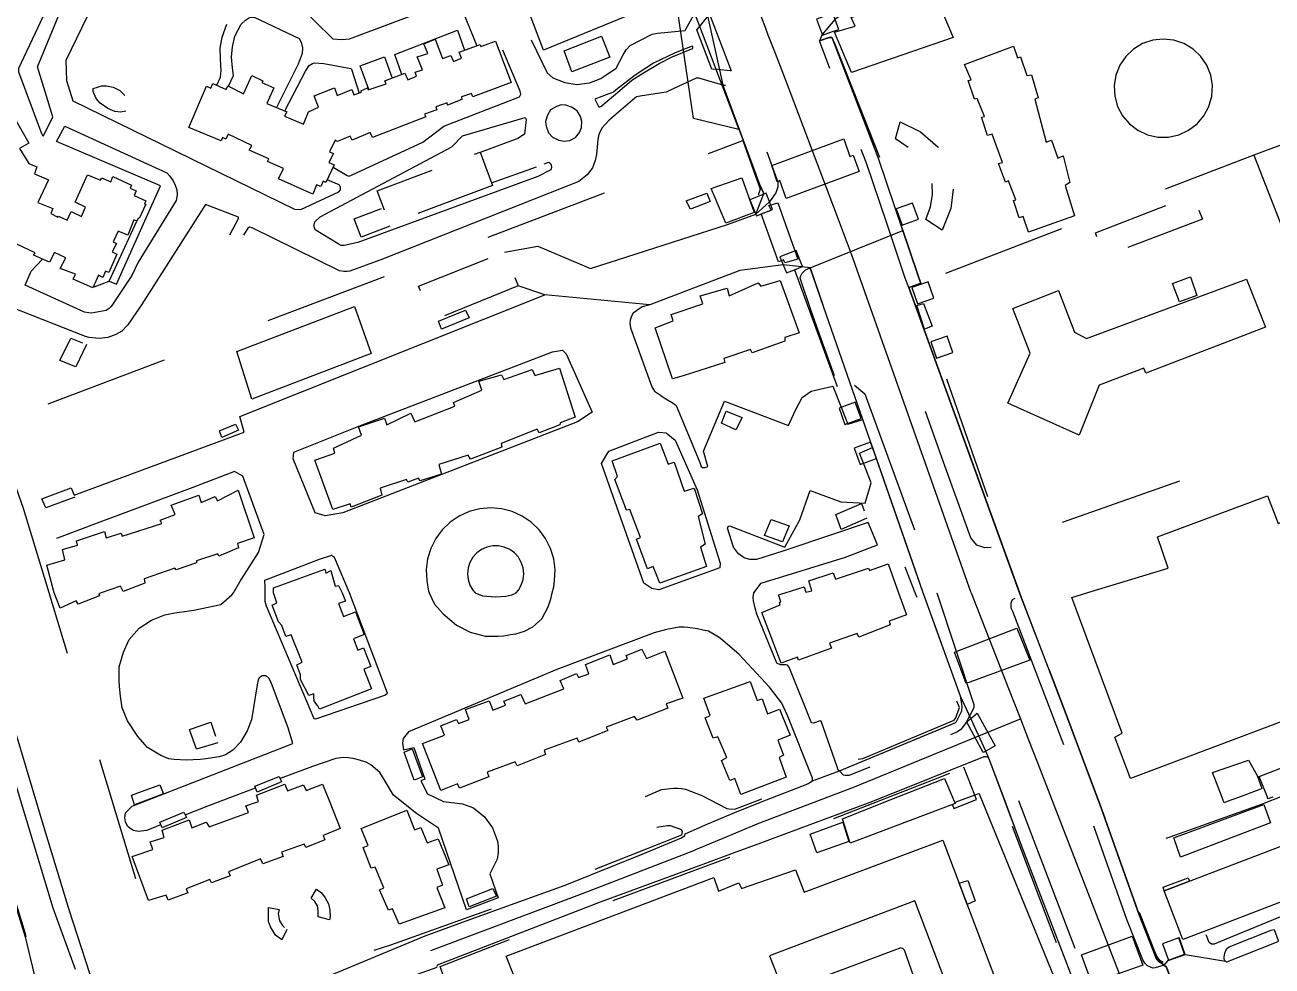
# Model space of a CAD drawing. Header units: millimetres. Extents: x 198785 to 203305, y 542885 to 545889.
# Drawn here: x 201794.4 to 202082.1, y 544418.2 to 544635.4 of the extents above; entities that cross this region are included whole.
import ezdxf

# ---------------------------------------------------------------- set-up
doc = ezdxf.new("R2010")
doc.units = ezdxf.units.MM
for name, pattern in [('FENCE_25K', [54.3, 28.7, -9.2, -16.4]), ('HIDDEN_BULD_25K', [28.8, 18.4, -10.4]), ('HIDDEN_IN_25K', [56.5, 36.5, -20])]:
    doc.linetypes.add(name, pattern=pattern)
for name, color, linetype in [('A0013111', 253, 'Continuous'), ('A0013114', 253, 'Continuous'), ('A0013118', 253, 'Continuous'), ('A0023214', 253, 'Continuous'), ('A0033324', 253, 'Continuous'), ('A0043325', 253, 'Continuous'), ('A0053326', 253, 'Continuous'), ('B0014111', 253, 'Continuous'), ('B0014115', 253, 'Continuous'), ('B0014116', 253, 'Continuous'), ('B0024120', 253, 'Continuous'), ('B0024127', 253, 'Continuous'), ('C0076117', 253, 'Continuous'), ('C0523121', 253, 'Continuous'), ('F0047224', 253, 'Continuous')]:
    doc.layers.add(name, color=color, linetype=linetype)

msp = doc.modelspace()

# ---------------------------------------------------------------- linework, layer by layer
at = {"layer": 'A0013111'}
msp.add_lwpolyline([(201768.63, 544504.36), (201775.99, 544483.94), (201782.11, 544465.18), (201782.24, 544464.74), (201785.03, 544455.61), (201788.66, 544443.74), (201794.43, 544424.94), (201799.99, 544401.82), (201804.28, 544384.74), (201808.99, 544366.33), (201813.74, 544346.81), (201815.79, 544337.83), (201821.26, 544318.75), (201829.34, 544293.14), (201830.01, 544290.85), (201837.6, 544264.76), (201842.72, 544248.63), (201849.92, 544224.49), (201858.6, 544196.27)], dxfattribs=at)
at = {"layer": 'A0013114'}
for points in [[(201879.16, 544818.74), (201885.2, 544803.43), (201886.67, 544800.61), (201893.12, 544791.14), (201895.46, 544786.08), (201909.43, 544748.7), (201913.77, 544737.1), (201914.09, 544736.3), (201915.71, 544732.32), (201930.91, 544694.92), (201948.66, 544648.53), (201950.88, 544641.76), (201954.59, 544625.06), (201955.4, 544621.46), (201963.8, 544598.67), (201964.71, 544596.65)], [(202023.81, 544504.39), (201998.24, 544574.8), (202000.86, 544575.71), (202001.02, 544575.84), (202000.99, 544576), (202000.29, 544577.95), (201996.91, 544587.94), (201991.28, 544604.57), (201980.6, 544632.4), (201980.5, 544632.48), (201979.91, 544632.48), (201977.65, 544631.7)], [(202001.58, 544504.39), (201978.57, 544570.39), (201975.53, 544579.37)], [(201886.72, 544425.21), (201897.86, 544429.29), (201919, 544436.93), (201936.72, 544444.08), (201945.83, 544447.82), (201946.59, 544448.35), (201946.68, 544448.76), (201951.91, 544451.02), (201958.64, 544453.93), (201965.41, 544456.57), (201974.58, 544460.14), (201975.02, 544460.32), (201976.03, 544460.95), (201982.27, 544463.27), (202008.96, 544474.39), (202009.26, 544474.67), (202010.53, 544477.14), (202010.58, 544478.08), (202010.49, 544478.75), (202010.23, 544480.53), (202001.58, 544504.39)], [(202001.58, 544504.39), (202001.58, 544504.39)], [(202023.81, 544504.39), (202023.81, 544504.39)], [(202082.99, 544351.64), (202081.79, 544354.04), (202080.52, 544356.98), (202076.91, 544366.41), (202061.43, 544409.44), (202058.99, 544416.22), (202058.31, 544416.24), (202057.73, 544417.99), (202057.17, 544418.47), (202056.83, 544418.76), (202055.96, 544419.3), (202055.33, 544420.04), (202051.4, 544430.02), (202042.36, 544455.55), (202041.82, 544456.97), (202036.99, 544469.89), (202035.17, 544474.65), (202031.61, 544483.96), (202023.81, 544504.39)], [(202046.03, 544388.92), (202034.7, 544418.85), (202024.29, 544446.08), (202020.25, 544456.86), (202016.75, 544466.2), (202016.54, 544466.36), (202016.1, 544466.52), (202015.59, 544466.52), (201991.06, 544456.7), (201989.24, 544455.97), (201962.79, 544446.12), (201958.39, 544444.48), (201951.36, 544441.9), (201927.03, 544432.97), (201889.49, 544418.46), (201889.4, 544418.13)]]:
    msp.add_lwpolyline(points, dxfattribs=at)
at = {"layer": 'A0013118'}
for points in [[(201911.11, 544631.93), (201914.83, 544624.38), (201916.16, 544623.17), (201918.95, 544622.12), (201921.67, 544621.69), (201924.62, 544622.02), (201927.23, 544623.05), (201930.79, 544625.43), (201932.4, 544628.51), (201933.08, 544629.65), (201934.02, 544630.64), (201939.1, 544633.29), (201940.29, 544633.47), (201946.64, 544634.12), (201946.91, 544634.59), (201950.88, 544641.76), (201949.82, 544644.33), (201913.97, 544629.61), (201890.12, 544692.43), (201902.92, 544697.38), (201924.81, 544638.6), (201948.66, 544648.54), (201948.67, 544648.55)], [(202107.37, 544686.4), (202020.22, 544652.82), (201982.18, 544637.36), (201981.24, 544636.68), (201978.26, 544633.18), (201977.65, 544631.7)], [(201884.73, 544667.87), (201883.94, 544667.85), (201882.53, 544667.58), (201864.6, 544660.12), (201862.81, 544659.17), (201861.78, 544658.5), (201857.56, 544651.19), (201856.06, 544648.3), (201856.04, 544643.97), (201856.34, 544642.26), (201857.22, 544640.22), (201865.43, 544632.2), (201867.46, 544632.03), (201869.24, 544632.17), (201888.8, 544639.5), (201889.15, 544639.97), (201889.53, 544641.06), (201889.82, 544643.18), (201889.58, 544656.21)], [(201807.23, 544655.99), (201792.91, 544625.38), (201792.88, 544624.55), (201798.16, 544610.32), (201798.45, 544609.89), (201798.68, 544609.79), (201800.83, 544614.2), (201797.28, 544625.69), (201809.34, 544655.05), (201807.23, 544655.99)], [(201813.56, 544647.41), (201803.78, 544627.22), (201803.97, 544622.61), (201805.42, 544617.86), (201856.58, 544592.9), (201858.03, 544592.79), (201866.78, 544596.9), (201867.13, 544597.37), (201867.14, 544597.94), (201866.88, 544598.47), (201864.09, 544599.67)], [(201894.86, 544639.78), (201898.59, 544630.6)], [(201841.33, 544621.26), (201842.45, 544623.75), (201842.24, 544625.49), (201841.99, 544627.95), (201842.21, 544630.35), (201842.76, 544632.83), (201844.27, 544635.56), (201845.22, 544636.49), (201846.14, 544637.1), (201847.25, 544637.18), (201857.59, 544632.28), (201858.09, 544631.4), (201858.36, 544630.08), (201858.28, 544628.8), (201857.4, 544626.33), (201852.42, 544616.34)], [(201838.6, 544621.5), (201839.46, 544623.37), (201839.64, 544624.85), (201839.5, 544627.49), (201839.4, 544630.02), (201839.86, 544632.6), (201840.91, 544635.6)], [(201881.31, 544623.98), (201879.67, 544628.61), (201894.14, 544634.2), (201895.74, 544629.55)], [(201865.45, 544602.57), (201868.69, 544600.68), (201869.19, 544600.53), (201869.87, 544600.79), (201886.14, 544608.35), (201891, 544612.07), (201908.43, 544618.8), (201908.73, 544619.44), (201908.58, 544620.09), (201904.58, 544629.54)], [(201854.3, 544615.54), (201859.08, 544624.72), (201859.94, 544626.07), (201860.73, 544626.52), (201861.26, 544626.66), (201863.34, 544626.49), (201869.56, 544625.38), (201869.68, 544625.17), (201871.48, 544619.68)], [(201873.67, 544620.48), (201871.72, 544625.97), (201877.31, 544628.02), (201879.07, 544623.11)], [(201955.4, 544621.46), (201949.83, 544623.09), (201949.48, 544623.13), (201949.21, 544623.08), (201944.04, 544620.73), (201942.27, 544619.87), (201936.79, 544619.06), (201935.82, 544618.91), (201935.46, 544618.77), (201935.05, 544618.51), (201929.14, 544613.43), (201927.45, 544611.59), (201926.74, 544610.12), (201926.52, 544608.97), (201926.21, 544605.49), (201925.92, 544604.09), (201925.31, 544602.42), (201924.04, 544600.78), (201922.15, 544599.29), (201876.87, 544581.34), (201869.3, 544578.61), (201868.71, 544578.5), (201867.94, 544578.52), (201866.92, 544578.63), (201846.8, 544588.59), (201846.16, 544588.76), (201845.76, 544588.47), (201844.76, 544586.86)], [(201918.09, 544616.96), (201917.03, 544616.61), (201915.63, 544615.8), (201914.88, 544614.54), (201914.46, 544613.09), (201914.57, 544612), (201915.12, 544610.53), (201916.04, 544609.51), (201917.52, 544608.78), (201918.67, 544608.57), (201920.06, 544608.74), (201921.36, 544609.45), (201922.31, 544610.54), (201922.75, 544611.73), (201922.85, 544613.12), (201922.52, 544614.29), (201921.79, 544615.54), (201920.47, 544616.45), (201919.14, 544616.9), (201918.09, 544616.96)], [(201914.13, 544603.32), (201915.23, 544603.71), (201915.6, 544603.44), (201915.78, 544603.01), (201915.83, 544602.53), (201915.68, 544601.93), (201912.66, 544600.39), (201871.14, 544585.21), (201867.99, 544584.49), (201867.34, 544584.52), (201866.61, 544584.88), (201861.34, 544588.09), (201861.1, 544588.82), (201861.06, 544589.29), (201861.23, 544589.93), (201862.5, 544591.15), (201892.83, 544607.27), (201895.3, 544609.84), (201909.78, 544614.06), (201909.96, 544613.6), (201909.64, 544610.21), (201908.04, 544609.19), (201899.4, 544605.94)], [(201813.8, 544576.25), (201815.48, 544575.6), (201825.64, 544598.29), (201801.68, 544608.51), (201803.54, 544612.03), (201827.06, 544601.25), (201827.76, 544600.48), (201828.53, 544599.39), (201829.05, 544598.43), (201829.44, 544597.31), (201829.47, 544596.22), (201829.28, 544594.86), (201820.52, 544580.69), (201819.04, 544577.58), (201814.27, 544570.42), (201813.79, 544569.97), (201813.07, 544569.47), (201809.7, 544568.89), (201809.11, 544568.94), (201808.12, 544569.08), (201794.4, 544575.34), (201795.77, 544578.6), (201798.42, 544581.36)], [(201902.02, 544598.97), (201912.38, 544602.69)], [(201905, 544583), (201912.72, 544584.36), (201924.84, 544579.19), (201956.42, 544589.32), (201962.94, 544591.74), (201964.71, 544596.29), (201964.71, 544596.65)], [(201841.6, 544586.98), (201843.63, 544590.71), (201843.6, 544591.06), (201835.99, 544593.93), (201821.23, 544570.78), (201818.09, 544566.19), (201816.71, 544564.77), (201815.3, 544563.98), (201813.52, 544563.29), (201811.46, 544563.04), (201809.15, 544563.29), (201808.36, 544563.48), (201786.2, 544572.21)], [(201975.53, 544579.37), (201973.61, 544579.59), (201969.29, 544580.03), (201959.31, 544578.7), (201938.51, 544570.84), (201914.32, 544573.1), (201908.18, 544575.2)], [(201805.69, 544526.9), (201844.94, 544541.44), (201843.93, 544545.04), (201914.32, 544573.1)], [(201938.5, 544570.84), (201936.73, 544570.36), (201934.71, 544568.89), (201934.33, 544568.2), (201934.01, 544567.28), (201933.89, 544566.5), (201934.04, 544565.48), (201938.95, 544551.92), (201939.61, 544550.92), (201941, 544549.93), (201941.84, 544549.32), (201943.9, 544548.15), (201944.57, 544547.56), (201950.02, 544534.42), (201950.34, 544533.47), (201950.71, 544533.29), (201951.2, 544533.3), (201951.76, 544533.42), (201951.9, 544533.52), (201950.89, 544537.08), (201955.72, 544548.56), (201970.53, 544542.93), (201972.03, 544546.34), (201973.7, 544549.44), (201975.71, 544550.92), (201980.75, 544552.05), (201982.68, 544547.17), (201984.22, 544543.31), (201987.64, 544544.38)], [(201863.62, 544522.13), (201861.34, 544522.78), (201856.26, 544535.27), (201856.41, 544536.83), (201871.74, 544542.97), (201916.08, 544559.98), (201918.36, 544560.37), (201919.21, 544559.54), (201925.19, 544546.08), (201921.81, 544543.79), (201867.68, 544522.8), (201863.62, 544522.13)], [(201940.61, 544505.04), (201939, 544505.34), (201937.13, 544506.56), (201927.4, 544534.23), (201929.06, 544537.06), (201940.51, 544541.44), (201942.27, 544541.25), (201944.37, 544539.59), (201949.47, 544528.1), (201954.75, 544511.23), (201954.67, 544510.15), (201940.61, 544505.04)], [(201962.5, 544504.39), (201964.17, 544506.55), (201983.63, 544512.55), (201991.02, 544515.43), (201988.92, 544520.57), (201980.9, 544517.86), (201969.21, 544513.96), (201963.11, 544512.05), (201961.57, 544512.05), (201960.26, 544512.41), (201958.94, 544513.33), (201957.79, 544514.86), (201956.46, 544519.28), (201956.62, 544519.64), (201956.93, 544519.78), (201969.7, 544514.86), (201973.16, 544521.2), (201975.48, 544527.94), (201982.55, 544525.33), (201988.19, 544525.06), (201989.58, 544529.77), (201987.79, 544534.28), (201986.87, 544536.61), (201989.9, 544537.9)], [(201842.5, 544504.37), (201843.94, 544506.86), (201848.25, 544513.66), (201849.56, 544517.78), (201844.66, 544531.24), (201842.73, 544532.32), (201833.06, 544528.69), (201811.01, 544520.41), (201801.65, 544516.89)], [(201916, 544504.38), (201916.36, 544505.75), (201916.56, 544507.18), (201916.67, 544509.7), (201916.35, 544512.2), (201915.61, 544514.62), (201914.48, 544516.87), (201912.97, 544518.9), (201911.15, 544520.65), (201909.06, 544522.06), (201906.76, 544523.1), (201904.32, 544523.73), (201901.81, 544523.95), (201899.29, 544523.73), (201896.85, 544523.1), (201894.55, 544522.06), (201892.46, 544520.65), (201890.64, 544518.9), (201889.14, 544516.87), (201888, 544514.62), (201887.26, 544512.2), (201886.94, 544509.7), (201887.05, 544507.18), (201887.45, 544504.75), (201887.59, 544504.38)], [(201869.2, 544504.37), (201865.8, 544512.5), (201865.05, 544513), (201862.22, 544512.04), (201849.63, 544507.22), (201849.71, 544505.69), (201849.7, 544504.37)], [(201825.74, 544450.82), (201822.43, 544449.48), (201820.58, 544449.29), (201819.42, 544449.49), (201818.6, 544449.96), (201818, 544450.54), (201817.58, 544451.53), (201817.43, 544452.41), (201817.59, 544453.55), (201819.07, 544455.09), (201856.2, 544469.59), (201855.09, 544473.21), (201851.23, 544483.42), (201850.74, 544484.57), (201850.02, 544485.18), (201849.09, 544485.21), (201848.43, 544484.74), (201848.2, 544484.22), (201847.97, 544483.16), (201846.61, 544475.02), (201845.6, 544472.51), (201844.1, 544469.92), (201842.32, 544468.04), (201840.61, 544466.95), (201839.17, 544466.54), (201837.64, 544466.31), (201836.14, 544466.08), (201834.82, 544465.91), (201833.2, 544465.79), (201831.64, 544465.77), (201828.79, 544465.88), (201827.52, 544466.05), (201825.73, 544466.83), (201822.67, 544468.65), (201820.37, 544471.22), (201818.06, 544474.85), (201816.82, 544477.79), (201816.39, 544480.5), (201816.16, 544482.72), (201816.07, 544484.2), (201816.07, 544487.25), (201817.11, 544490.66), (201818.43, 544493.6), (201820.74, 544496.19), (201823.57, 544498.01), (201826.65, 544499.25), (201828.96, 544499.74), (201832.22, 544500.2), (201833.32, 544500.32), (201839.58, 544501.67), (201842.09, 544503.9), (201842.5, 544504.37)], [(201842.5, 544504.37), (201842.5, 544504.37)], [(201849.7, 544504.37), (201849.7, 544504.37)], [(201849.7, 544504.37), (201849.73, 544502.4), (201850.05, 544501.33), (201861.01, 544475.37), (201861.5, 544475.31), (201877.39, 544480.76), (201878.02, 544481.22), (201869.2, 544504.37)], [(201869.2, 544504.37), (201869.2, 544504.37)], [(201887.59, 544504.38), (201887.59, 544504.37)], [(201887.59, 544504.37), (201888.87, 544501.73), (201890.86, 544499.48), (201893.89, 544496.89), (201897.06, 544495.24), (201900.52, 544494.35), (201901.67, 544494.32), (201902.48, 544494.32), (201903.52, 544494.35), (201904.79, 544494.46), (201905.6, 544494.55), (201906.38, 544494.72), (201907.62, 544494.93), (201909.58, 544495.5), (201911.57, 544496.51), (201913.59, 544498.39), (201915.09, 544501.16), (201915.75, 544503.23), (201916, 544504.38)], [(201916, 544504.38), (201916, 544504.38)], [(201982.27, 544463.27), (201981.97, 544463.45), (201981.71, 544464.24), (201978.05, 544474.74), (201977.79, 544474.85), (201976.26, 544474.25), (201975.83, 544474.33), (201970.69, 544487.2), (201970.29, 544487.66), (201969.92, 544487.71), (201969.51, 544487.71), (201968.68, 544487.77), (201967.84, 544488.15), (201963.2, 544499.42), (201962.79, 544500.81), (201962.65, 544501.53), (201962.45, 544502.54), (201962.39, 544503.29), (201962.5, 544504.38)], [(201962.5, 544504.38), (201962.5, 544504.39)], [(201976.03, 544460.95), (201976.06, 544461.61), (201970.29, 544476.03), (201968.94, 544478.86), (201966.11, 544482.55), (201959.16, 544490.11), (201954.77, 544493.89), (201952.03, 544495.47), (201950.79, 544495.7), (201949.52, 544496.08), (201947.27, 544496.37), (201946.44, 544496.45), (201945.26, 544496.45), (201942.37, 544495.88), (201939.52, 544495.13), (201917.05, 544486.65), (201882.84, 544472.25), (201881.59, 544470.74), (201881.48, 544469.66), (201881.66, 544468.15), (201884.1, 544468.64), (201886.58, 544461.36), (201885.67, 544460.96), (201887.26, 544457.95), (201890.95, 544456.21), (201895.29, 544455.66), (201897.84, 544454.74), (201900.37, 544452.68), (201902.22, 544450.16), (201903.39, 544447.07), (201903.52, 544445.92), (201903.5, 544444.43), (201903.29, 544442.91), (201901.58, 544439.54), (201903.52, 544434), (201896.26, 544431.21), (201889.77, 544450.02), (201884.7, 544453.4), (201879.39, 544457.67), (201877.26, 544461.28), (201876.24, 544462.93), (201874.15, 544464.7), (201873.06, 544465.26), (201870.47, 544466.03), (201869, 544466.27), (201867.85, 544466.38), (201866.12, 544466.16), (201860.67, 544464.3), (201853.21, 544461.49)], [(201806.05, 544417.47), (201800.87, 544431.6), (201794.83, 544451.72), (201786.79, 544478.16)], [(201840.61, 544386.65), (201837.79, 544382.33), (201836.08, 544377.87), (201835.54, 544374.1), (201835.72, 544370.95), (201836.48, 544367.93), (201845.14, 544353.86), (201845.55, 544352.82), (201845.05, 544351.08), (201844.61, 544351.04), (201844.08, 544351.17), (201843.27, 544352.38), (201841.77, 544354.98), (201838.32, 544358.39), (201833.9, 544363.24), (201828.42, 544370.39), (201824.28, 544376.33), (201820.98, 544382.04), (201818.73, 544388.14), (201815.43, 544397.94), (201811.23, 544410.56), (201804.54, 544431.23), (201798.65, 544450.66), (201790.82, 544476.95)], [(201831.33, 544453.09), (201836.79, 544455.3), (201847.57, 544459.37)], [(202013.49, 544457.69), (202008.87, 544455.97)], [(202048.02, 544343.2), (202047.79, 544343.96), (202057.96, 544347.5), (202057.37, 544349.44), (202040.09, 544395.34), (202014.61, 544457.89), (202014.29, 544457.98), (202013.49, 544457.69)], [(202097.72, 544438.23), (202097.75, 544437.17), (202097.72, 544436.62), (202097.66, 544436.29), (202097.03, 544435.07), (202096.52, 544434.76), (202071.13, 544424.31), (202068.72, 544423.29), (202068.13, 544423.31), (202067.57, 544423.63), (202066.83, 544425.45)], [(201889.41, 544417.88), (201850.23, 544404), (201849.37, 544400.88), (201849.88, 544392.63), (201850.7, 544391.12), (201840.61, 544386.65), (201841.75, 544390.86), (201842.47, 544393.63), (201845.05, 544393.71), (201845.12, 544401.02), (201844.92, 544407.83), (201886.72, 544425.21)], [(202057.17, 544418.47), (202058.08, 544419.48), (202062.03, 544420.9), (202071.31, 544419.33), (202071.49, 544419.22), (202071.6, 544419.19), (202083.44, 544423.93)], [(202062.03, 544420.9), (202060.61, 544424.85)], [(202071.31, 544419.33), (202071.2, 544419.5), (202071.03, 544419.81), (202071.03, 544420.29), (202071.2, 544421.22), (202071.38, 544421.79), (202071.53, 544422.03), (202071.66, 544422.27), (202072.14, 544422.69), (202081.9, 544426.48), (202082.53, 544426.64), (202083.44, 544424.13), (202083.44, 544423.93)], [(201996.46, 544422.4), (201969.11, 544412.18), (201969.02, 544411.95), (201969.02, 544411.42), (201973.98, 544397.62), (201974.21, 544397.18), (201974.56, 544396.77), (201974.79, 544396.61), (201975.99, 544396.81), (202001.95, 544406.2), (202002.36, 544406.5), (202002.5, 544407.01), (201997.31, 544421.9), (201996.99, 544422.22), (201996.46, 544422.4)]]:
    msp.add_lwpolyline(points, dxfattribs=at)
at = {"layer": 'A0023214'}
for points in [[(202012.69, 544504.39), (201997.55, 544547.07), (201985.44, 544581.44), (201984.82, 544583.09), (201981.78, 544591.15), (201978.19, 544600.67), (201971.77, 544617.71), (201969.81, 544622.8), (201967.5, 544628.78), (201965.85, 544633.06), (201965.19, 544634.77), (201961.84, 544643.52), (201950.62, 544672.85), (201933.77, 544717.79), (201924.85, 544739.71), (201921.68, 544747.69)], [(202012.69, 544504.39), (202012.69, 544504.39), (202021.28, 544482.3), (202024.02, 544475.25)], [(201887.97, 544421.8), (201923.02, 544434.95), (201948.65, 544444.92), (201949.16, 544445.13), (201956.37, 544448.15), (201960.74, 544449.97), (201963.27, 544451.03), (201985.75, 544459.62), (202014.41, 544471.33), (202024.02, 544475.25)], [(202024.02, 544475.25), (202025.91, 544470.4), (202028.01, 544464.99), (202052.17, 544402.59), (202067.2, 544362.85), (202075.25, 544344.89), (202078.81, 544336.96)]]:
    msp.add_lwpolyline(points, dxfattribs=at)
at = {"layer": 'A0033324', "linetype": 'HIDDEN_IN_25K', "flags": 128}
for points in [[(202000.86, 544575.71), (201998.24, 544574.8), (201997.46, 544576.96), (201993.16, 544589.69), (201988.48, 544603.5), (201977.65, 544631.7), (201979.91, 544632.48), (201980.55, 544632.44), (201991.28, 544604.57), (202000.29, 544577.95), (202000.99, 544576), (202001.02, 544575.84), (202000.86, 544575.71)], [(201966.04, 544594.52), (201962.94, 544591.74), (201964.71, 544596.29), (201964.71, 544596.65), (201963.8, 544598.67), (201955.4, 544621.46), (201958.13, 544621.8), (201960.05, 544620.86), (201968.08, 544599.12), (201968.07, 544598.06), (201967.61, 544596.62), (201966.32, 544594.77), (201966.04, 544594.52)], [(202001.58, 544504.39), (202001.58, 544504.39), (201999.18, 544511.28), (201986.14, 544548.68), (201985.32, 544548.26), (201983.69, 544548.07), (201983.36, 544548.11), (201978.13, 544562.72), (201975.74, 544569.4), (201973.18, 544576.94), (201973.27, 544577.37), (201973.67, 544578.09), (201974.22, 544578.64), (201974.44, 544578.87), (201975.53, 544579.37), (201978.57, 544570.39), (201984.06, 544554.64), (201985.67, 544552.27), (201988.12, 544550.26), (202002.25, 544511.54), (202002.46, 544510.98), (202002.95, 544509.57), (202004.77, 544504.39)], [(202017.25, 544514.8), (202015.81, 544514.76), (202013.97, 544515.38), (202012.56, 544517.02), (202006.29, 544534.53), (202000.42, 544550.91), (202000.44, 544553.02), (202000.98, 544555.92), (202002.85, 544557.75), (202004.23, 544558.33), (202017.41, 544522), (202019.71, 544515.67), (202017.25, 544514.8)], [(202004.77, 544504.39), (202004.77, 544504.39), (202013.26, 544478.61), (202013.26, 544477.81), (202011.52, 544474.4), (202010.26, 544472.8), (202009.53, 544472.28), (201984.44, 544462.17), (201983.62, 544462.19), (201983.19, 544462.27), (201982.27, 544463.27), (202008.96, 544474.39), (202009.26, 544474.67), (202010.51, 544477.09), (202010.58, 544478.08), (202010.23, 544480.53), (202001.58, 544504.39)], [(202055.13, 544417.8), (202054.59, 544417.76), (202053.35, 544418.29), (202052.7, 544418.93), (202052.25, 544419.68), (202048.59, 544428.97), (202039.54, 544454.52), (202037.65, 544459.56), (202034.18, 544468.83), (202022.25, 544500.06), (202021.98, 544500.69), (202021.88, 544501.2), (202021.9, 544502.04), (202022.2, 544502.79), (202023.99, 544503.91), (202031.61, 544483.96), (202035.17, 544474.65), (202036.99, 544469.89), (202042.36, 544455.55), (202051.4, 544430.02), (202055.33, 544420.04), (202055.96, 544419.3), (202056.83, 544418.76), (202057.17, 544418.47), (202055.13, 544417.8)], [(202057.2, 544332.17), (202056.53, 544332.13), (202055.92, 544332.19), (202055.28, 544332.39), (202053.06, 544334.35), (202064.55, 544338.79), (202064.07, 544340.65), (202064.12, 544341.09), (202057.5, 544359.29), (202046.03, 544388.92), (202034.7, 544418.85), (202024.29, 544446.08), (202016.75, 544466.2), (202016.54, 544466.36), (202016.1, 544466.52), (202015.59, 544466.52), (202018.18, 544466.81), (202018.47, 544466.84), (202019.07, 544466.6), (202019.59, 544466.32), (202020.03, 544465.99), (202027.1, 544447.14), (202037.5, 544419.92), (202047.23, 544394.21), (202048.83, 544389.99), (202060.3, 544360.35), (202067.17, 544341.46), (202067.34, 544340.06), (202067.28, 544339.4), (202066.95, 544338.08), (202066.63, 544337.53), (202066.03, 544336.75), (202064.5, 544335.37), (202057.2, 544332.17)]]:
    msp.add_lwpolyline(points, dxfattribs=at)
at = {"layer": 'A0043325'}
for points in [[(201952.31, 544637.86), (201957.28, 544624.81), (201957, 544624.84), (201954.11, 544625.08), (201952.79, 544625.2), (201949.38, 544634.26), (201950.19, 544635.26), (201952.17, 544637.68), (201952.31, 544637.86)], [(201983.25, 544609.1), (201984.68, 544605.02), (201985.45, 544605.33), (201986.79, 544601.59), (201969.94, 544595.33), (201968.53, 544599.47), (201967.93, 544599.21), (201966.63, 544602.98), (201983.25, 544609.1)], [(201972.67, 544581.33), (201969.63, 544580.47), (201969.35, 544581.16), (201968.19, 544580.72), (201964.19, 544591.78), (201966.53, 544592.69), (201966.01, 544593.7), (201968.02, 544594.37), (201972.67, 544581.33)], [(202003.66, 544565.92), (202001.91, 544565.2), (202000.11, 544570.68), (202001.64, 544571.08), (202003.66, 544565.92)], [(202026.19, 544488.81), (202011.47, 544483.44), (202008.84, 544490.68), (202023.2, 544496.18), (202026.19, 544488.81)], [(202016.01, 544467.82), (202015.44, 544467.51), (202011.65, 544474.5), (202012.6, 544475.32), (202014.06, 544476.57), (202018.19, 544469.03), (202016.01, 544467.82)], [(202052.23, 544418.41), (202040.52, 544414.32), (202038.07, 544420.8), (202049.83, 544425.14), (202052.23, 544418.41)]]:
    msp.add_lwpolyline(points, dxfattribs=at)
at = {"layer": 'A0053326'}
for points in [[(202001.58, 544504.39), (202001.58, 544504.39), (201978.57, 544570.39), (201975.53, 544579.37), (201996.91, 544587.94), (202000.29, 544577.95), (202000.99, 544576), (202001.02, 544575.84), (202000.86, 544575.71), (201998.24, 544574.8), (202023.8, 544504.4), (202023.8, 544504.39)], [(202100.04, 544247.56), (202079.93, 544301.49), (202070.64, 544325.82), (202069.47, 544328.46), (202066.03, 544336.23), (202064.07, 544340.65), (202064.12, 544341.09), (202057.5, 544359.29), (202046.03, 544388.92), (202034.7, 544418.85), (202024.29, 544446.08), (202016.75, 544466.2), (202016.01, 544467.82), (202012.6, 544475.32), (202010.23, 544480.53), (202001.58, 544504.39)], [(202023.81, 544504.39), (202036.99, 544469.89), (202042.36, 544455.55), (202051.4, 544430.02), (202055.33, 544420.04), (202055.96, 544419.3), (202056.83, 544418.76), (202057.73, 544417.99), (202058.31, 544416.25), (202058.99, 544416.23), (202076.91, 544366.41), (202080.52, 544356.98), (202081.79, 544354.04), (202082.99, 544351.64)]]:
    msp.add_lwpolyline(points, dxfattribs=at)
at = {"layer": 'B0014111'}
for points in [[(201929.26, 544627.94), (201920.54, 544624.56), (201918.74, 544629.39), (201927.41, 544632.78), (201929.26, 544627.94)], [(201962.59, 544592.15), (201956.07, 544589.63), (201952.71, 544597.69), (201959.74, 544600.09), (201962.59, 544592.15)], [(201874.24, 544559.59), (201846.72, 544549.07), (201843.28, 544560.07), (201870.41, 544570.42), (201874.24, 544559.59)], [(202039.52, 544504.4), (202039.53, 544504.4), (202058.08, 544510.02), (202055.63, 544517.27), (202081.01, 544526.76), (202083.49, 544520.38), (202089.17, 544522.67), (202095.89, 544504.41), (202095.89, 544504.4)], [(202095.89, 544504.4), (202104.58, 544482.29), (202049.43, 544461.52), (202045.76, 544471.03), (202047.51, 544471.96), (202035.87, 544503.28), (202039.53, 544504.4)], [(202071.75, 544456.18), (202071.03, 544455.9), (202070.55, 544457.13), (202068.31, 544462.89), (202076.65, 544465.75), (202078.62, 544462.18), (202079.69, 544459.17), (202079.04, 544458.93), (202074.31, 544457.15), (202071.75, 544456.18)], [(202008.98, 544455.71), (201984.77, 544446.62), (201982.94, 544452.2), (201994.34, 544456.72), (202006.48, 544461.54), (202008.51, 544456.8), (202008.98, 544455.71)], [(202081.74, 544451.28), (202060.96, 544443.37), (202059.39, 544447.8), (202080.17, 544455.53), (202081.74, 544451.28)], [(201984.44, 544446.97), (201977.03, 544444.32), (201975.51, 544448.69), (201983.06, 544451.45), (201984.44, 544446.97)], [(201907.14, 544416.04), (201905.38, 544420.54), (201953.25, 544438.7), (201954.35, 544435.53), (201959.09, 544437.41), (201959.64, 544436.11), (201972.09, 544440.46), (201974.15, 544435.31), (202006.09, 544447.26)], [(202006.09, 544447.26), (202021.09, 544407.56)], [(202103.38, 544440.4), (202067.43, 544426.62), (202061.49, 544424.35), (202057.17, 544435.57), (202086.52, 544446.83)], [(202010.91, 544403.69), (201999.66, 544433.28), (201966.11, 544420.62), (201967.95, 544415.91)]]:
    msp.add_lwpolyline(points, dxfattribs=at)
at = {"layer": 'B0014115'}
for points in [[(201994.39, 544642.22), (201994.96, 544640.27), (201998.94, 544642.02), (201999.94, 544640.16), (202004.45, 544642.19), (202008.49, 544632.49), (201985.03, 544624.43), (201981.11, 544633.7), (201985.87, 544635.08), (201984.95, 544637.13), (201988.61, 544638.31), (201988.15, 544639.65), (201994.39, 544642.22)], [(201888.99, 544632.09), (201890.73, 544627.64), (201892.65, 544628.33), (201893.2, 544626.99), (201895.05, 544627.72), (201894.51, 544629.1), (201899.35, 544630.89), (201899.53, 544630.41), (201902.93, 544631.66), (201906.5, 544622.09), (201897.68, 544618.77), (201897.38, 544619.6), (201895.08, 544618.81), (201895.14, 544618.16), (201891.85, 544616.89), (201891.79, 544617.43), (201889.16, 544616.46), (201889.39, 544615.84), (201886.55, 544614.79), (201886.87, 544614.19), (201874.51, 544609.45), (201874.01, 544610.56), (201869.83, 544608.82), (201869.38, 544609.73), (201866.48, 544608.47), (201865.91, 544608.77), (201864.61, 544606.09), (201865.51, 544605.7), (201864.49, 544603.66), (201865.69, 544603.08), (201863.79, 544599.02), (201863.13, 544599.36), (201862.6, 544598.13), (201861.65, 544598.48), (201860.76, 544596.35), (201852.83, 544599.91), (201853.99, 544602.27), (201850.33, 544603.85), (201850.62, 544604.49), (201846.08, 544606.52), (201846.67, 544607.55), (201841.22, 544610.17), (201840.72, 544609.03), (201839.96, 544609.43), (201839.63, 544608.66), (201832.18, 544611.71), (201836.21, 544621.26), (201837.23, 544620.81), (201837.69, 544621.92), (201840.75, 544620.49), (201841.16, 544621.35), (201844.82, 544619.48), (201846.7, 544623.72), (201849.25, 544622.49), (201849, 544622.14), (201851.78, 544620.9), (201850.17, 544617.3), (201854.77, 544615.34), (201854.22, 544614.32), (201858.6, 544612.52), (201859.76, 544615.33), (201862.11, 544616.39), (201861.07, 544619.06), (201865.78, 544620.88), (201866.41, 544619.15), (201869.78, 544620.48), (201870.27, 544619.25), (201872.02, 544619.87), (201871.85, 544620.22), (201873.42, 544620.85), (201873.54, 544620.43), (201877.71, 544621.82), (201877.41, 544622.47), (201882.02, 544624.26), (201882.73, 544622.75), (201884.69, 544623.56), (201884.37, 544624.47), (201886.09, 544625.07), (201884.84, 544628.05), (201887.28, 544628.82), (201886.38, 544631.06), (201888.99, 544632.09)], [(202022.43, 544630.52), (202023.33, 544627.84), (202024.04, 544628.01), (202025.47, 544623.71), (202026.59, 544623.89), (202028.12, 544618.58), (202027.36, 544618.27), (202029.94, 544608.34), (202031.21, 544608.78), (202032.64, 544604.62), (202033.91, 544605.18), (202035.43, 544599.06), (202034.32, 544598.36), (202036.49, 544591.31), (202025.91, 544587.61), (202024.63, 544591.19), (202023.72, 544590.85), (202022.45, 544594.87), (202022.98, 544595.05), (202021.28, 544599.45), (202020.56, 544599.15), (202018.98, 544603.46), (202019.89, 544603.64), (202017.48, 544610.21), (202016.46, 544609.88), (202015.04, 544614.11), (202015.71, 544614.23), (202014.07, 544618.41), (202013.43, 544618.25), (202011.97, 544622.54), (202012.67, 544622.75), (202011.13, 544626.25), (202022.43, 544630.52)], [(201792.37, 544613.27), (201795.27, 544608.14), (201793.07, 544606.86), (201795.28, 544603.45), (201797.12, 544602.63), (201796.55, 544601.07), (201799.82, 544599.65), (201797.35, 544594.42), (201800.78, 544593), (201800.32, 544591.88), (201801.98, 544591.06), (201802.13, 544591.3), (201804.11, 544590.35), (201804.99, 544592.35), (201807.4, 544591.19), (201808.31, 544593.38), (201805.92, 544594.48), (201808.78, 544600.82), (201811.78, 544599.54), (201812.01, 544600.11), (201814.17, 544599.19), (201814.67, 544600.39), (201818.97, 544598.43), (201818.6, 544597.71), (201820.01, 544597.09), (201819.56, 544596.03), (201822.28, 544594.79), (201821.98, 544594.13), (201822.28, 544594.03), (201820.69, 544590.7), (201820.51, 544590.78), (201820.2, 544590.15), (201819.52, 544590.46), (201818.13, 544586.85), (201815.86, 544587.78), (201814.72, 544585.34), (201815.48, 544584.97), (201814.52, 544583.02), (201815.53, 544582.51), (201813.7, 544578.28), (201812.96, 544578.55), (201812.3, 544577.14), (201811.36, 544577.63), (201810, 544574.73), (201805.47, 544576.77), (201806, 544577.88), (201802.46, 544579.17), (201803.78, 544581.66), (201801.22, 544582.87), (201800.02, 544580.66), (201796.36, 544582.27), (201796.73, 544582.83), (201792.52, 544584.82)], [(201968.61, 544576.41), (201972.99, 544564.37), (201969.64, 544563.29), (201969.69, 544562.42), (201962.15, 544559.77), (201961.73, 544560.5), (201955.63, 544558.43), (201955.79, 544557.48), (201946.22, 544554.39), (201943.75, 544553.76), (201939.72, 544565.54), (201943.89, 544567.12), (201943.46, 544568.6), (201950.72, 544571.01), (201950.15, 544572.91), (201956.38, 544574.63), (201956.84, 544572.88), (201963.51, 544575.86), (201964.12, 544575.08), (201968.61, 544576.41)], [(202080.59, 544565.69), (202052.92, 544555.01), (202052.49, 544556.17), (202042.17, 544552.26), (202037.6, 544540.76), (202021.14, 544548.13), (202026.25, 544559.69), (202022.29, 544569.94), (202032.78, 544574.13), (202036.48, 544564.53), (202039.24, 544563.02), (202076.16, 544576.73), (202080.59, 544565.69)], [(201917.68, 544556.19), (201921.29, 544544.89), (201917.8, 544543.61), (201917.75, 544543.15), (201913, 544541.29), (201912.56, 544542.11), (201904.19, 544538.83), (201904.36, 544537.99), (201897.19, 544535.16), (201896.59, 544536.12), (201889.88, 544533.93), (201890.46, 544531.74), (201885.52, 544530.19), (201885.19, 544530.79), (201882.71, 544529.86), (201882.37, 544530.47), (201876.32, 544528.53), (201876.72, 544526.9), (201869.65, 544524.15), (201869.39, 544524.9), (201865.42, 544523.62), (201861.22, 544534.99), (201865.89, 544536.57), (201865.56, 544537.72), (201872.02, 544540.71), (201871.35, 544542.68), (201877.35, 544544.68), (201877.87, 544543.13), (201883.4, 544545.81), (201884.28, 544543.83), (201893.53, 544547.45), (201893.21, 544548.29), (201899.8, 544551.1), (201899.08, 544553.16), (201904.31, 544554.69), (201904.81, 544553.57), (201911.4, 544555.91), (201912.02, 544554.52), (201917.68, 544556.19)], [(201940.87, 544538.9), (201942.78, 544534.03), (201944.17, 544534.52), (201946.48, 544527.83), (201948.76, 544528.48), (201950.67, 544522.57), (201949.64, 544521.97), (201951.3, 544515.6), (201950.23, 544514.9), (201951.59, 544510.42), (201940.81, 544506.61), (201939.3, 544510.41), (201938, 544509.9), (201935.41, 544516.71), (201936.39, 544517.09), (201933.92, 544523.58), (201933.15, 544523.4), (201930.43, 544530.5), (201931.07, 544531.19), (201929.85, 544534.85), (201940.87, 544538.9)], [(201801.11, 544504.36), (201799.41, 544510.73), (201803.54, 544512), (201803.03, 544514.32), (201806.52, 544515.34), (201806.29, 544516.32), (201812.69, 544518.48), (201813.09, 544517.05), (201816.53, 544518.14), (201816.77, 544517.4), (201825.92, 544520.33), (201825.56, 544521.13), (201829.02, 544522.42), (201828.12, 544524.55), (201834.45, 544526.9), (201835.01, 544525.18), (201838.26, 544526.55), (201838.79, 544525.62), (201843.55, 544528.02), (201847.25, 544517.05), (201843.38, 544515.74), (201843.66, 544514.75), (201839.12, 544512.78), (201838.85, 544513.34), (201833.91, 544511.75), (201833.96, 544511.27), (201829.24, 544509.64), (201828.96, 544510.07), (201821.88, 544507.55), (201822.04, 544506.61), (201816.99, 544504.64), (201816.38, 544505.87), (201811.95, 544504.37), (201811.95, 544504.37)], [(201969.75, 544504.39), (201974.09, 544505.7), (201974.55, 544504.47), (201975.91, 544504.85), (201975.24, 544507.1), (201980.85, 544508.98), (201981.38, 544507.53), (201988.98, 544510.02), (201989.22, 544509.53), (201993.52, 544511.04), (201995.9, 544504.39), (201995.9, 544504.39)], [(201851.72, 544504.37), (201851.74, 544505.51), (201863.52, 544509.78), (201863.8, 544508.88), (201864.9, 544509.47), (201865.96, 544505.89), (201866.7, 544506.02), (201867.51, 544504.37), (201867.51, 544504.37)], [(201811.95, 544504.37), (201811.39, 544504.12), (201811.59, 544503.64), (201806.61, 544501.7), (201806.18, 544502.51), (201802.47, 544500.83), (201801.11, 544504.36), (201801.11, 544504.36)], [(201867.51, 544504.37), (201868.29, 544502.44), (201866.73, 544501.89), (201867.89, 544498.92), (201870.63, 544499.97), (201872.63, 544494.7), (201870.13, 544493.72), (201871.14, 544491.15), (201872.47, 544491.64), (201874.19, 544487.34), (201872.52, 544486.71), (201874.33, 544482.2), (201862.31, 544477.5), (201861.97, 544478.31), (201861.45, 544478.82), (201861.09, 544479.4), (201861, 544480.28), (201861, 544480.6), (201861.01, 544481.06), (201859.85, 544480.63), (201857.95, 544484.38), (201857.95, 544485.43), (201857.07, 544487.74), (201858.34, 544488.32), (201855.78, 544494.68), (201854.57, 544494.26), (201853.65, 544496.8), (201852.88, 544497.65), (201851.38, 544501.49), (201852.51, 544502.01), (201851.72, 544504.37), (201851.72, 544504.37)], [(201995.9, 544504.39), (201997.71, 544499.29), (201993.74, 544497.83), (201993.98, 544496.99), (201986.73, 544494.1), (201986.34, 544494.97), (201979.99, 544492.72), (201980.4, 544491.59), (201972.84, 544488.83), (201972.6, 544489.49), (201968.82, 544488.11), (201964.36, 544499.84), (201968.62, 544501.57), (201968.44, 544502.11), (201968.75, 544502.29), (201968.17, 544503.87), (201969.75, 544504.39), (201969.75, 544504.39)], [(201936.65, 544491.34), (201937.73, 544489.18), (201941.99, 544490.91), (201946.12, 544480.06), (201942.26, 544478.71), (201942.68, 544477.73), (201935.58, 544474.94), (201935.01, 544475.83), (201928.48, 544473.37), (201928.83, 544472.57), (201922.16, 544469.93), (201921.74, 544470.8), (201914.18, 544468.03), (201914.47, 544467.05), (201907.88, 544464.47), (201907.44, 544465.32), (201900.96, 544462.97), (201901.4, 544461.92), (201894.59, 544459.28), (201894.15, 544460.26), (201890.28, 544458.76), (201886.08, 544469.59), (201891.19, 544471.5), (201890.32, 544473.7), (201893.94, 544475.09), (201894.36, 544474.18), (201896.85, 544475.11), (201895.99, 544477.42), (201901.45, 544479.46), (201902.31, 544477.26), (201905.2, 544478.46), (201904.87, 544479.36), (201908.77, 544480.88), (201909.73, 544478.71), (201918.68, 544482.22), (201917.82, 544484.13), (201921.64, 544485.75), (201922.04, 544484.82), (201924.46, 544485.69), (201923.68, 544487.79), (201929.28, 544490.05), (201930.04, 544487.82), (201933.35, 544489.15), (201933.05, 544489.91), (201936.65, 544491.34)], [(201961.64, 544483.87), (201963.27, 544479.51), (201964.42, 544479.91), (201965.67, 544476.4), (201968.43, 544477.52), (201970.93, 544471.48), (201968.09, 544470.35), (201969.34, 544466.88), (201968.33, 544466.36), (201970, 544461.8), (201959.53, 544457.82), (201958.1, 544461.5), (201957.01, 544461.08), (201955.03, 544465.67), (201956.28, 544466.32), (201954.22, 544471.11), (201953.15, 544470.8), (201951.28, 544475.53), (201952.44, 544476.01), (201951, 544480.07), (201961.64, 544483.87)], [(201863.04, 544460.22), (201864.69, 544456.03), (201867.07, 544450), (201863.15, 544448.38), (201863.54, 544447.39), (201859.15, 544445.61), (201858.77, 544446.37), (201853.54, 544444.48), (201853.91, 544443.54), (201849.28, 544441.83), (201848.71, 544442.95), (201841.34, 544440), (201841.74, 544439.04), (201837.39, 544437.43), (201836.99, 544438.17), (201831.58, 544436.05), (201831.94, 544435.11), (201827.41, 544433.41), (201826.95, 544434.57), (201822.84, 544433.32), (201819.1, 544443.53), (201823.86, 544445.1), (201823.27, 544446.87), (201826.46, 544447.87), (201825.99, 544449.57), (201832.22, 544451.94), (201832.89, 544450.12), (201836.2, 544451.46), (201836.84, 544450.39), (201845.95, 544453.69), (201845.36, 544455.17), (201847.56, 544455.94), (201848.27, 544456.19), (201847.75, 544457.7), (201854.35, 544460.17), (201854.92, 544458.68), (201858.59, 544460.03), (201859.23, 544458.75), (201863.04, 544460.22)], [(201882.48, 544454.17), (201884.24, 544449.69), (201885.72, 544450.18), (201887.14, 544446.7), (201889.7, 544447.62), (201892.12, 544441.57), (201889.35, 544440.56), (201890.67, 544436.93), (201889.42, 544436.33), (201891.22, 544431.69), (201880.67, 544427.87), (201879.15, 544431.44), (201878.21, 544431.09), (201876.19, 544435.83), (201877.18, 544436.29), (201875.15, 544441.07), (201874.24, 544440.79), (201872.42, 544445.55), (201873.58, 544446.07), (201871.92, 544449.97), (201882.48, 544454.17)]]:
    msp.add_lwpolyline(points, dxfattribs=at)
at = {"layer": 'B0014116', "linetype": 'HIDDEN_BULD_25K', "flags": 128}
for points in [[(201817.64, 544615.51), (201816.42, 544615.23), (201815.07, 544615.45), (201813.47, 544616.09), (201811.72, 544617.37), (201810.83, 544618.4), (201810.13, 544620.07), (201810.08, 544620.7), (201812.09, 544621.33), (201813.18, 544621.31), (201814.74, 544621), (201816.22, 544620.23), (201817.73, 544618.85), (201818.59, 544617.45), (201818.93, 544616.29), (201817.64, 544615.51)], [(202008, 544593.05), (202005.95, 544588.04), (202002.22, 544590.48), (202003.3, 544593.42), (202003.76, 544596.25), (202003.66, 544598.76), (202003.17, 544601.14), (202002.13, 544603.44), (202000.86, 544604.94), (201998.3, 544607), (201995.16, 544609.08), (201996.31, 544613.06), (202000.94, 544610.7), (202004.99, 544607.25), (202007.54, 544603.21), (202008.58, 544598.19), (202008, 544593.05)], [(201902.25, 544598.37), (201878.48, 544589.44), (201875.59, 544597.14), (201899.36, 544606.07), (201902.25, 544598.37)], [(201952.47, 544594.68), (201947.92, 544592.87), (201946.94, 544594.83), (201951.71, 544596.59), (201952.47, 544594.68)], [(202065.99, 544590.55), (202043.53, 544582.1), (202041.3, 544587.43), (202063.74, 544596.13), (202065.99, 544590.55)], [(201878.52, 544588.97), (201871.92, 544586.4), (201870.29, 544590.62), (201876.89, 544593.18), (201878.52, 544588.97)], [(201908.18, 544575.2), (201888.31, 544567.17), (201885.18, 544575.09), (201905, 544583), (201908.18, 544575.2)], [(202064.69, 544572.96), (202060.73, 544571.49), (202059.12, 544575.77), (202063.25, 544577.24), (202064.69, 544572.96)], [(201896.88, 544567.83), (201890.46, 544565.2), (201889.78, 544567.01), (201896.02, 544569.59), (201896.88, 544567.83)], [(201808.6, 544561.66), (201806.09, 544556.5), (201802.4, 544557.93), (201804.93, 544563.11), (201808.6, 544561.66)], [(201959.79, 544544.79), (201958.39, 544541.94), (201955.07, 544543.47), (201956.16, 544546.28), (201959.79, 544544.79)], [(201843.66, 544541.86), (201839.77, 544540.23), (201839.21, 544541.74), (201842.95, 544543.24), (201843.66, 544541.86)], [(201805.87, 544526.46), (201799.18, 544523.94), (201798.23, 544526.04), (201805.04, 544528.58), (201805.87, 544526.46)], [(201988.6, 544521.6), (201982.64, 544518.99), (201981.44, 544522.41), (201987.37, 544525), (201988.6, 544521.6)], [(201970.65, 544519.84), (201969.16, 544516.09), (201964.99, 544517.6), (201966.51, 544521.28), (201970.65, 544519.84)], [(201838.83, 544469.74), (201833.95, 544468.28), (201832.35, 544472.82), (201837.21, 544474.49), (201838.83, 544469.74)], [(201886.06, 544461.86), (201884.17, 544461.09), (201881.84, 544467.59), (201883.68, 544468.33), (201886.06, 544461.86)], [(202082.22, 544457.19), (202081.13, 544456.81), (202080.98, 544457.18), (202079.13, 544461.97), (202084.85, 544464.21), (202086.81, 544458.77), (202082.22, 544457.19)], [(201853.56, 544460.76), (201847.96, 544458.37), (201847.43, 544459.73), (201852.98, 544461.99), (201853.56, 544460.76)], [(201826.31, 544457.96), (201819.67, 544455.46), (201818.98, 544457.64), (201825.52, 544460.05), (201826.31, 544457.96)], [(201831.61, 544452.49), (201826.01, 544450.1), (201825.49, 544451.46), (201831.04, 544453.72), (201831.61, 544452.49)], [(202063.06, 544437.85), (202057.16, 544435.59), (202056.92, 544436.41), (202062.69, 544438.61), (202063.06, 544437.85)], [(201864.75, 544429.64), (201864.6, 544428.87), (201862.02, 544429.58), (201861.98, 544430.97), (201861.82, 544432.12), (201861.27, 544433.15), (201860.43, 544433.88), (201861.66, 544435.95), (201862.76, 544435.11), (201863.59, 544433.97), (201864.37, 544432.58), (201864.69, 544431.15), (201864.75, 544429.64)], [(201903.14, 544434.36), (201896.81, 544431.86), (201896.26, 544433.72), (201902.34, 544436.13), (201903.14, 544434.36)], [(202013.59, 544433.27), (202011.71, 544432.46), (202009.85, 544437.36), (202011.87, 544437.99), (202013.59, 544433.27)], [(201854.8, 544426.7), (201853.63, 544424.3), (201852.17, 544425.34), (201850.98, 544427.29), (201850.54, 544428.55), (201850.56, 544431.77), (201853.01, 544431.26), (201852.76, 544430.29), (201853.1, 544428.69), (201853.79, 544427.57), (201854.8, 544426.7)]]:
    msp.add_lwpolyline(points, dxfattribs=at)
at = {"layer": 'B0024120', "linetype": 'FENCE_25K', "flags": 128}
for points in [[(202108.29, 544683.18), (202127.81, 544624.41), (202077.9, 544605.31), (202001.21, 544575.96), (201997.15, 544589.33)], [(201991.58, 544604.81), (201980.48, 544632.95), (201980.45, 544633.78)], [(201799.97, 544504.36), (201794.03, 544523.85), (201787.2, 544543.22), (201959.94, 544608.7), (201963.94, 544597.52), (201963.49, 544596.1)], [(202077.9, 544605.31), (202095.1, 544561.28), (202101.63, 544544.57), (202087.8, 544539.69), (202020.2, 544515.82), (202006.51, 544555.15)], [(201971.89, 544578.9), (201983.42, 544547.44)], [(201999.72, 544504.39), (201997.45, 544510.26)], [(201770.4, 544504.36), (201770.4, 544504.36), (201785.33, 544455.28), (201794.41, 544425.75), (201798.99, 544407.61), (201804.28, 544388.14), (201811.12, 544360.89), (201815.83, 544339.85), (201818.79, 544329.36), (201823.44, 544313.52), (201829.51, 544293.62), (201835.65, 544273.22), (201842.03, 544253.2), (201847.91, 544232.99), (201854.47, 544211.69), (201860.54, 544191.32), (201866.45, 544171.79), (201873.21, 544148.85), (201884.3, 544113.4), (201890.46, 544093.16), (201896.63, 544072.98), (201906.2, 544042.15), (201917.08, 544007.6), (201925.07, 543981.12), (201935.52, 543946.69), (201952.76, 543888.69), (202003.01, 543719.21), (202021.36, 543659.94), (202035.29, 543613.52), (202041.54, 543592.48), (202052.13, 543557.91), (202057.13, 543541.64), (202063.59, 543519.77), (202070.8, 543495.4), (202079.08, 543469.48), (202086.08, 543446.97), (202094.08, 543420.34), (202102.04, 543394.6), (202109.51, 543369.26), (202116.78, 543345.59), (202123.65, 543322.06), (202130.2, 543300.78), (202138.06, 543275.83), (202143.95, 543256.7), (202149.73, 543239.71), (202157.64, 543215.97), (202164.25, 543196.45), (202171.6, 543176.01), (202176.37, 543161.61), (202178.79, 543153.85), (202185.31, 543130.8), (202191.15, 543111.62), (202197.51, 543090.01), (202202.97, 543073.05), (202207.04, 543059.94), (202210.63, 543047.74), (202211.02, 543046.42), (202214.38, 543035.18), (202218.91, 543021.16), (202222.62, 543008.94), (202226.97, 542995.09), (202230.29, 542984.14), (202233.12, 542974.1), (202236.73, 542961.8), (202240.86, 542948.7), (202245.18, 542934.56), (202248.42, 542924.06), (202250.67, 542916.58), (202254.08, 542906.51), (202256.84, 542900.24), (202260.59, 542892.72), (202263.76, 542886.82), (202264.52, 542885.31)], [(201940.15, 544450.31), (201942.63, 544450.69), (201943.25, 544450.64), (201945.61, 544449.79), (201945.74, 544449.63), (201946.02, 544449.28), (201945.86, 544448.47), (201912.08, 544435), (201878.71, 544423.02), (201829.36, 544407.65), (201828.77, 544408.15), (201820.91, 544435.09), (201799.97, 544504.36), (201799.97, 544504.36)], [(201986.61, 544465.94), (201987.66, 544466.16), (202008.75, 544474.97), (202009.15, 544475.53), (202009.38, 544476.22), (202009.92, 544477.65), (202009.96, 544477.87), (201999.72, 544504.39), (201999.72, 544504.39)], [(202181.37, 544498.42), (202182.46, 544495.08), (202182.43, 544494.8), (202167.52, 544489.36), (202149.55, 544482.66), (202128.75, 544474.53), (202079.76, 544455.62), (202058.49, 544447.98), (202046.62, 544443.82), (202051, 544431.66), (202054.84, 544421.82), (202055.58, 544420.27), (202056.04, 544419.66), (202056.93, 544419.09)], [(201893.83, 544407.15), (201891.05, 544415.46), (201890.16, 544418.11), (201913.06, 544427.07), (201978.67, 544451.39), (202004.03, 544461.26), (202015.8, 544466.07), (202016, 544465.93), (202018.34, 544460.33), (202063.13, 544342.31), (202063.62, 544341.3), (202063.48, 544341.01), (202053.01, 544336.28), (202052.59, 544336.14), (202049.38, 544339.44)], [(201937.5, 544457.37), (201941.18, 544458.94), (201943.95, 544459.3), (201944.96, 544459.3), (201945.86, 544459.23), (201946.73, 544459.05), (201950.51, 544457.6), (201956.25, 544454.55), (201956.72, 544454.49), (201958.16, 544454.46), (201975.03, 544460.89)]]:
    msp.add_lwpolyline(points, dxfattribs=at)
at = {"layer": 'B0024127'}
for points in [[(201976.96, 544636.76), (201978.33, 544633), (201980.45, 544633.78), (201982.09, 544634.37), (201980.72, 544638.13), (201976.96, 544636.76)], [(201966.82, 544592.82), (201965.33, 544596.54), (201961.62, 544595.05), (201963.1, 544591.34), (201966.82, 544592.82)], [(202000.5, 544590.54), (201999.13, 544594.3), (201995.37, 544592.94), (201996.74, 544589.18), (201997.15, 544589.33), (202000.5, 544590.54)], [(201973.75, 544579.64), (201972.27, 544583.36), (201968.55, 544581.88), (201970.03, 544578.16), (201971.89, 544578.9), (201973.75, 544579.64)], [(202000.25, 544571.02), (202004.03, 544572.34), (202002.72, 544576.11), (201998.94, 544574.8), (202000.25, 544571.02)], [(202004.67, 544558.5), (202008.45, 544559.82), (202007.13, 544563.59), (202003.35, 544562.28), (202004.67, 544558.5)], [(201982.17, 544546.99), (201983.5, 544543.22), (201987.27, 544544.56), (201985.93, 544548.33), (201983.42, 544547.44), (201982.17, 544546.99)], [(201985.68, 544537.77), (201987.02, 544534), (201989.09, 544534.74), (201990.79, 544535.34), (201989.45, 544539.11), (201985.68, 544537.77)], [(202056.78, 544423.37), (202058.14, 544419.61), (202061.9, 544420.96), (202060.55, 544424.73), (202056.78, 544423.37)]]:
    msp.add_lwpolyline(points, dxfattribs=at)
at = {"layer": 'C0076117'}
for points in [[(201959.06, 544611.26), (201948.58, 544613.83), (201944.53, 544641.62), (201947.14, 544642.63), (201959.06, 544611.26)], [(202056.97, 544632.14), (202054.54, 544631.88), (202052.21, 544631.09), (202050.11, 544629.83), (202048.33, 544628.14), (202046.95, 544626.11), (202046.04, 544623.83), (202045.65, 544621.41), (202045.78, 544618.96), (202046.44, 544616.6), (202047.58, 544614.43), (202049.17, 544612.56), (202051.13, 544611.08), (202053.35, 544610.05), (202055.75, 544609.52), (202058.2, 544609.52), (202060.6, 544610.05), (202062.82, 544611.08), (202064.78, 544612.56), (202066.36, 544614.43), (202067.51, 544616.6), (202068.17, 544618.96), (202068.3, 544621.41), (202067.91, 544623.83), (202067, 544626.11), (202065.62, 544628.14), (202063.84, 544629.83), (202061.74, 544631.09), (202059.41, 544631.88), (202056.97, 544632.14)], [(201907.69, 544504.38), (201908.19, 544504.94), (201908.87, 544506.12), (201909.29, 544507.4), (201909.43, 544508.75), (201909.29, 544510.1), (201908.87, 544511.39), (201908.19, 544512.56), (201907.29, 544513.57), (201906.19, 544514.36), (201904.95, 544514.92), (201903.63, 544515.2), (201902.27, 544515.2), (201900.95, 544514.92), (201899.71, 544514.36), (201898.61, 544513.57), (201897.71, 544512.56), (201897.03, 544511.39), (201896.61, 544510.1), (201896.47, 544508.75), (201896.61, 544507.4), (201897.03, 544506.12), (201897.71, 544504.94), (201898.21, 544504.38), (201898.22, 544504.38)], [(201898.22, 544504.38), (201898.22, 544504.38)], [(201898.22, 544504.38), (201899.94, 544503.64), (201902.89, 544503.43), (201905.3, 544503.59), (201906.69, 544503.92), (201907.68, 544504.38)], [(201907.68, 544504.38), (201907.69, 544504.38)]]:
    msp.add_lwpolyline(points, dxfattribs=at)
at = {"layer": 'C0523121'}
msp.add_lwpolyline([(201948.27, 544630.53), (201944.35, 544628.97), (201939.36, 544626.54), (201935.17, 544623.79), (201930.76, 544620.45), (201930.11, 544619.92), (201929.75, 544619.75), (201929.04, 544619.49), (201925.83, 544618.3), (201926.79, 544616.44), (201927.2, 544616.56), (201931.57, 544620.24), (201934.37, 544622.65), (201937.07, 544624.32), (201940.69, 544626.46), (201943.66, 544628.05), (201948.2, 544629.86), (201948.46, 544630.03), (201948.48, 544630.19), (201948.46, 544630.28), (201948.41, 544630.4), (201948.27, 544630.53)], dxfattribs=at)
at = {"layer": 'F0047224'}
for points in [[(201813.8, 544576.25), (201820.2, 544590.15)], [(201810.32, 544574.93), (201813.8, 544576.25)], [(202013.49, 544457.69), (202010.96, 544464.09)], [(202008.34, 544455.47), (202008.69, 544454.59), (202013.9, 544456.66), (202013.49, 544457.69)]]:
    msp.add_lwpolyline(points, dxfattribs=at)

doc.saveas('drawing.dxf')
